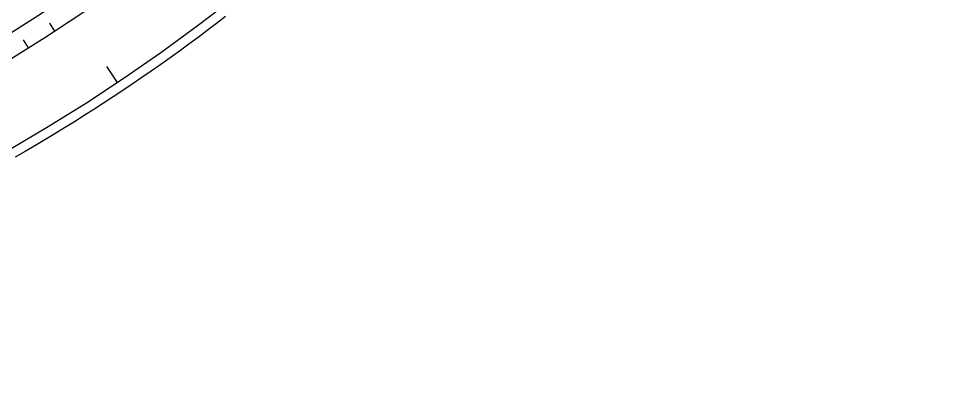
# Model space of a CAD drawing. Header units: millimetres. Extents: x -60 to 60, y -60 to 77.
# Drawn here: x 30.01 to 59.69, y -59.69 to -47.59 of the extents above; entities that cross this region are included whole.
import ezdxf

# ---------------------------------------------------------------- set-up
doc = ezdxf.new("R2010")
doc.units = ezdxf.units.MM
for name, color, linetype in [('CUT_OUTER', 1, 'Continuous'), ('ENGRAVE', 7, 'Continuous'), ('ENGRAVE_FINE', 8, 'Continuous')]:
    doc.layers.add(name, color=color, linetype=linetype)

msp = doc.modelspace()

# ---------------------------------------------------------------- linework, layer by layer
at = {"layer": 'CUT_OUTER'}
msp.add_lwpolyline([(36.623, -47.5264), (36.3307, -47.7502), (36.037, -47.9722), (35.742, -48.1925), (35.4456, -48.4109), (35.1479, -48.6274), (34.8488, -48.8422), (34.5485, -49.0551), (34.2468, -49.2662), (33.9439, -49.4754), (33.6397, -49.6827), (33.3342, -49.8882), (33.0275, -50.0918), (32.7195, -50.2935), (32.4103, -50.4933), (32.0999, -50.6912), (31.7882, -50.8872), (31.4754, -51.0813), (31.1614, -51.2735), (30.8462, -51.4637), (30.5298, -51.652), (30.2123, -51.8384), (29.8937, -52.0228)], dxfattribs=at)
at = {"layer": 'ENGRAVE'}
for radius in [59.694, 57.2256, 57.2256, 56.5187, 55.206]:
    msp.add_circle((0, 0), radius, dxfattribs=at)
at = {"layer": 'ENGRAVE_FINE'}
for points in [[(31.1673, -47.9934), (31.0023, -47.7394)], [(30.3249, -48.5301), (30.1644, -48.2732)], [(33.1642, -49.6337), (32.8214, -49.1206)]]:
    msp.add_lwpolyline(points, dxfattribs=at)

doc.saveas('drawing.dxf')
